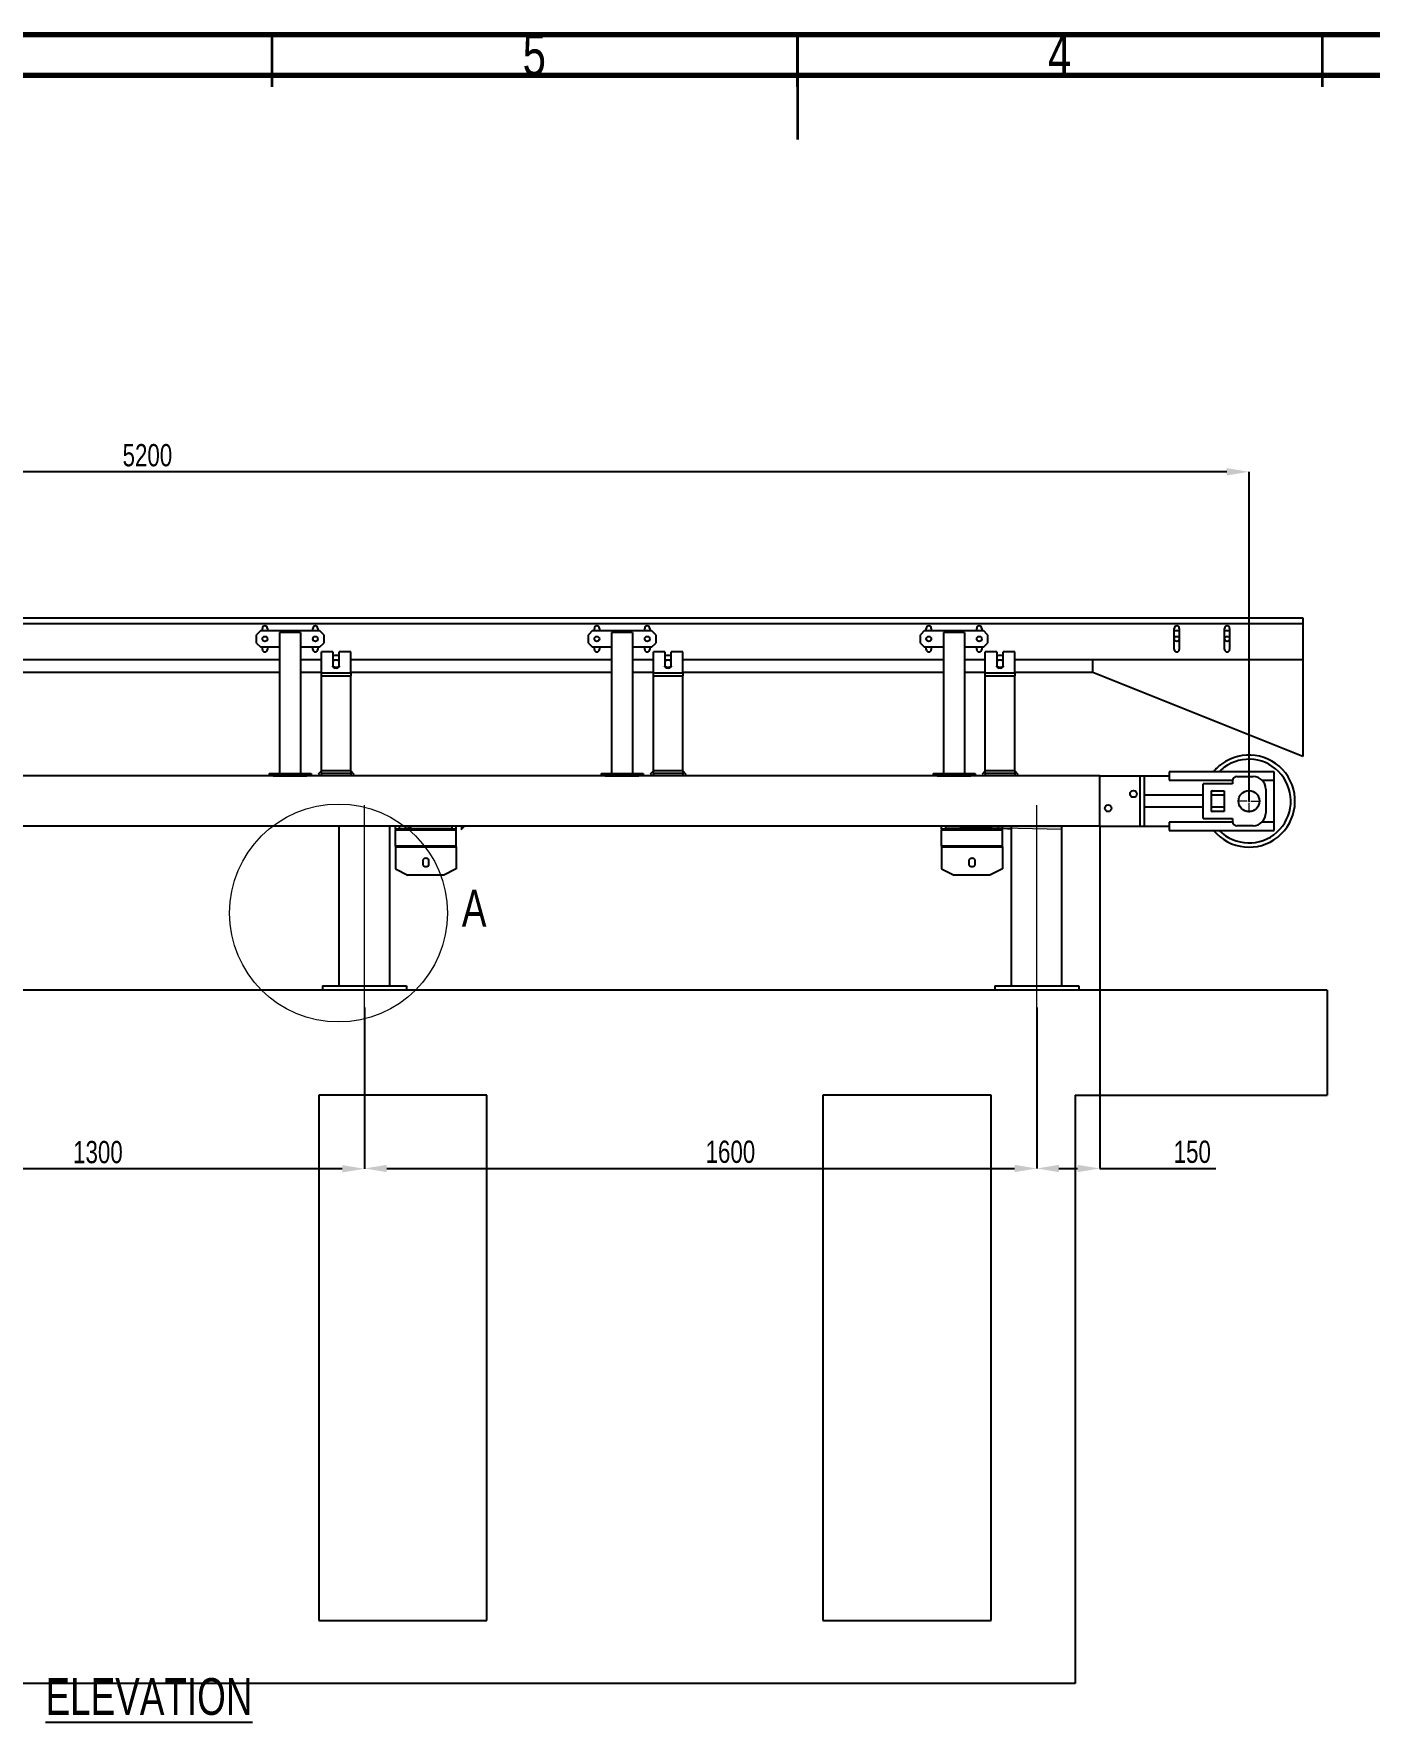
# Model space of a CAD drawing. Header units: millimetres. Extents: x 41 to 1868, y -696 to 319.
# Drawn here: x 633.5 to 760.6, y 154.9 to 315.7 of the extents above; entities that cross this region are included whole.
import ezdxf

# ---------------------------------------------------------------- set-up
doc = ezdxf.new("R2010")
doc.units = ezdxf.units.MM
doc.header["$PDSIZE"] = -1
doc.linetypes.add('CENTERX2', pattern=[20.32, 12.7, -2.54, 2.54, -2.54])
doc.layers.add('FORMAT', color=7, linetype='Continuous')
doc.styles.add('SLDTEXTSTYLE0', font='TXT', dxfattribs={"width": 0.75})
doc.dimstyles.new('SLDDIMSTYLE2', dxfattribs={"dimtxt": 2.116667, "dimasz": 2.116667, "dimexe": 0, "dimexo": 0.625, "dimgap": 0.529167, "dimtad": 1, "dimdec": 0, "dimlfac": 25, "dimrnd": 1e-09, "dimzin": 12, "dimtxsty": 'SLDTEXTSTYLE0', "dimsah": 1, "dimcen": 2.5, "dimazin": 3, "dimtfac": 1, "dimtdec": 0, "dimtmove": 0, "dimatfit": 3, "dimfrac": 2, "dimtzin": 12})

# ---------------------------------------------------------------- blocks, each defined once
blk = doc.blocks.new('*D716')
at = {"layer": 'Defpoints', "color": 0}
for p in [(541.18, 273.98), (541.18, 242.63), (749.18, 242.63)]:
    blk.add_point(p, dxfattribs=at)
at = {"layer": 'FORMAT', "color": 0, "lineweight": -2}
for p, q in [((541.18, 242.69), (541.18, 273.98)), ((747.06, 273.98), (543.29, 273.98)), ((749.18, 242.69), (749.18, 273.98))]:
    blk.add_line(p, q, dxfattribs=at)
at = {"layer": 'FORMAT', "color": 0}
for points in [[(543.29, 274.33), (543.29, 273.63), (541.18, 273.98)], [(747.06, 274.33), (747.06, 273.63), (749.18, 273.98)]]:
    blk.add_solid(points, dxfattribs=at)
at = {"layer": 'FORMAT', "color": 0, "insert": (644.31, 276.62), "char_height": 2.117, "attachment_point": 2, "style": 'SLDTEXTSTYLE0'}
blk.add_mtext('\\A1;5200', dxfattribs=at)
blk = doc.blocks.new('*D717')
at = {"layer": 'Defpoints', "color": 0}
for p in [(612.98, 223.03), (664.98, 223.03), (612.98, 207.63)]:
    blk.add_point(p, dxfattribs=at)
at = {"layer": 'FORMAT', "color": 0, "lineweight": -2}
for p, q in [((612.98, 222.97), (612.98, 207.63)), ((664.98, 222.97), (664.98, 207.63)), ((662.86, 207.63), (615.09, 207.63))]:
    blk.add_line(p, q, dxfattribs=at)
at = {"layer": 'FORMAT', "color": 0}
for points in [[(615.09, 207.98), (615.09, 207.28), (612.98, 207.63)], [(662.86, 207.98), (662.86, 207.28), (664.98, 207.63)]]:
    blk.add_solid(points, dxfattribs=at)
at = {"layer": 'FORMAT', "color": 0, "insert": (639.6, 210.28), "char_height": 2.117, "attachment_point": 2, "style": 'SLDTEXTSTYLE0'}
blk.add_mtext('\\A1;1300', dxfattribs=at)
blk = doc.blocks.new('*D720')
at = {"layer": 'Defpoints', "color": 0}
for p in [(664.98, 223.03), (728.98, 223.03), (728.98, 207.66)]:
    blk.add_point(p, dxfattribs=at)
at = {"layer": 'FORMAT', "color": 0, "lineweight": -2}
for p, q in [((664.98, 222.97), (664.98, 207.66)), ((728.98, 222.97), (728.98, 207.66)), ((667.09, 207.66), (726.86, 207.66))]:
    blk.add_line(p, q, dxfattribs=at)
at = {"layer": 'FORMAT', "color": 0}
for points in [[(667.09, 208.01), (667.09, 207.31), (664.98, 207.66)], [(726.86, 208.01), (726.86, 207.31), (728.98, 207.66)]]:
    blk.add_solid(points, dxfattribs=at)
at = {"layer": 'FORMAT', "color": 0, "insert": (699.81, 210.31), "char_height": 2.117, "attachment_point": 2, "style": 'SLDTEXTSTYLE0'}
blk.add_mtext('\\A1;1600', dxfattribs=at)
blk = doc.blocks.new('*D721')
at = {"layer": 'Defpoints', "color": 0}
for p in [(734.98, 240.23), (728.98, 223.03), (734.98, 207.66)]:
    blk.add_point(p, dxfattribs=at)
at = {"layer": 'FORMAT', "color": 0, "lineweight": -2}
for p, q in [((734.98, 240.17), (734.98, 207.66)), ((728.98, 222.97), (728.98, 207.66)), ((731.09, 207.66), (732.86, 207.66)), ((734.98, 207.66), (746.03, 207.66))]:
    blk.add_line(p, q, dxfattribs=at)
at = {"layer": 'FORMAT', "color": 0}
for points in [[(731.09, 208.01), (731.09, 207.31), (728.98, 207.66)], [(732.86, 208.01), (732.86, 207.31), (734.98, 207.66)]]:
    blk.add_solid(points, dxfattribs=at)
at = {"layer": 'FORMAT', "color": 0, "insert": (743.78, 210.31), "char_height": 2.117, "attachment_point": 2, "style": 'SLDTEXTSTYLE0'}
blk.add_mtext('\\A1;150', dxfattribs=at)
blk = doc.blocks.new('SW_CENTERMARKSYMBOL_0')
at = {"color": 0, "linetype": 'Continuous', "lineweight": 18}
for p, q in [((-0.2, 0), (-1.1, 0)), ((0, 0), (-0.1, 0)), ((0, 0.2), (0, 1.1)), ((0, 0), (0, 0.1)), ((0, 0), (0, -0.1)), ((0, 0), (0.1, 0)), ((0.2, 0), (1.1, 0)), ((0, -0.2), (0, -1.1))]:
    blk.add_line(p, q, dxfattribs=at)

msp = doc.modelspace()

# ---------------------------------------------------------------- hatches: boundary and pattern name
at = {"linetype": 'Continuous'}
for points in [[(669.3866, 240.2229), (669.3866, 239.909), (669.0727, 240.2229)], [(674.5004, 240.2229), (674.1866, 240.2229), (674.1866, 239.909)], [(731.3772, 240.2316), (731.3772, 239.9178), (717.4633, 240.2316)], [(722.891, 240.2316), (722.5772, 240.2316), (722.5772, 239.9178)]]:
    msp.add_hatch(color=7, dxfattribs=at).paths.add_polyline_path(points, flags=0)

# ---------------------------------------------------------------- linework, layer by layer
at = {"color": 7, "linetype": 'Continuous', "lineweight": 70}
for p, q in [((506.1835, 315.6157), (906.1835, 315.6157)), ((511.1835, 311.7492), (900.586, 311.7492))]:
    msp.add_line(p, q, dxfattribs=at)
at = {"color": 7, "linetype": 'Continuous', "lineweight": 35}
for p, q in [((656.1835, 310.6157), (656.1835, 315.6157)), ((706.1835, 315.6167), (706.1835, 305.6147)), ((706.1835, 310.6157), (706.1835, 315.6157)), ((756.1835, 310.6157), (756.1835, 315.6157))]:
    msp.add_line(p, q, dxfattribs=at)
at = {"color": 7, "linetype": 'Continuous', "lineweight": 25}
for p, q in [((533.8972, 260.0716), (754.2972, 260.0716)), ((533.8972, 259.5516), (754.2972, 259.5516)), ((655.0972, 258.8716), (654.6972, 258.4716)), ((655.0972, 258.8716), (660.6972, 258.8716)), ((655.2572, 258.8716), (655.2572, 259.0716)), ((655.7372, 259.0716), (655.7372, 258.8716)), ((660.0572, 258.8716), (660.0572, 259.0716)), ((660.5372, 259.0716), (660.5372, 258.8716)), ((661.0972, 258.4716), (660.6972, 258.8716)), ((686.6972, 258.8716), (686.2972, 258.4716)), ((686.6972, 258.8716), (692.2972, 258.8716)), ((686.8572, 258.8716), (686.8572, 259.0716)), ((687.3372, 259.0716), (687.3372, 258.8716)), ((691.6572, 258.8716), (691.6572, 259.0716)), ((692.1372, 259.0716), (692.1372, 258.8716)), ((692.6972, 258.4716), (692.2972, 258.8716)), ((718.2972, 258.8716), (717.8972, 258.4716)), ((718.2972, 258.8716), (723.8972, 258.8716)), ((718.4572, 258.8716), (718.4572, 259.0716)), ((718.9372, 259.0716), (718.9372, 258.8716)), ((723.2572, 258.8716), (723.2572, 259.0716)), ((723.7372, 259.0716), (723.7372, 258.8716)), ((724.2972, 258.4716), (723.8972, 258.8716)), ((742.0572, 257.0716), (742.0572, 259.0716)), ((742.0572, 258.8716), (742.5372, 258.8716)), ((742.5372, 259.0716), (742.5372, 257.0716)), ((746.8572, 257.0716), (746.8572, 259.0716)), ((746.8572, 258.8716), (747.3372, 258.8716)), ((747.3372, 259.0716), (747.3372, 257.0716)), ((754.2972, 260.0716), (754.2972, 259.5516)), ((754.2972, 259.5516), (754.2972, 256.0716)), ((654.6972, 257.6716), (654.6972, 258.4716)), ((654.6972, 257.6716), (655.0972, 257.2716)), ((656.8972, 257.2716), (655.0972, 257.2716)), ((655.2572, 257.0716), (655.2572, 257.2716)), ((655.7372, 257.2716), (655.7372, 257.0716)), ((656.8972, 258.6716), (656.8972, 245.2716)), ((658.8972, 258.6716), (656.8972, 258.6716)), ((658.8972, 258.6716), (658.8972, 245.2716)), ((660.6972, 257.2716), (658.8972, 257.2716)), ((660.0572, 257.0716), (660.0572, 257.2716)), ((660.5372, 257.2716), (660.5372, 257.0716)), ((660.6972, 257.2716), (661.0972, 257.6716)), ((661.0972, 258.4716), (661.0972, 257.6716)), ((686.2972, 257.6716), (686.2972, 258.4716)), ((686.2972, 257.6716), (686.6972, 257.2716)), ((688.4972, 257.2716), (686.6972, 257.2716)), ((686.8572, 257.0716), (686.8572, 257.2716)), ((687.3372, 257.2716), (687.3372, 257.0716)), ((688.4972, 258.6716), (688.4972, 245.2716)), ((690.4972, 258.6716), (688.4972, 258.6716)), ((690.4972, 258.6716), (690.4972, 245.2716)), ((692.2972, 257.2716), (690.4972, 257.2716)), ((691.6572, 257.0716), (691.6572, 257.2716)), ((692.1372, 257.2716), (692.1372, 257.0716)), ((692.2972, 257.2716), (692.6972, 257.6716)), ((692.6972, 258.4716), (692.6972, 257.6716)), ((717.8972, 257.6716), (717.8972, 258.4716)), ((717.8972, 257.6716), (718.2972, 257.2716)), ((720.0972, 257.2716), (718.2972, 257.2716)), ((718.4572, 257.0716), (718.4572, 257.2716)), ((718.9372, 257.2716), (718.9372, 257.0716)), ((720.0972, 258.6716), (720.0972, 245.2716)), ((722.0972, 258.6716), (720.0972, 258.6716)), ((722.0972, 258.6716), (722.0972, 245.2716)), ((723.8972, 257.2716), (722.0972, 257.2716)), ((723.2572, 257.0716), (723.2572, 257.2716)), ((723.7372, 257.2716), (723.7372, 257.0716)), ((723.8972, 257.2716), (724.2972, 257.6716)), ((724.2972, 258.4716), (724.2972, 257.6716)), ((656.8972, 256.0716), (632.0772, 256.0716)), ((660.8772, 256.0716), (658.8972, 256.0716)), ((660.8772, 254.8073), (660.8772, 256.8301)), ((661.9772, 256.8301), (660.8772, 256.8301)), ((661.9772, 256.8301), (661.9772, 255.945)), ((661.9772, 255.945), (661.9772, 255.4867)), ((662.5772, 255.945), (662.5772, 256.8301)), ((663.6772, 256.8301), (662.5772, 256.8301)), ((662.5772, 255.4867), (662.5772, 255.945)), ((663.6772, 254.8073), (663.6772, 256.8301)), ((688.4972, 256.0716), (663.6772, 256.0716)), ((692.4772, 256.0716), (690.4972, 256.0716)), ((692.4772, 254.8073), (692.4772, 256.8301)), ((693.5772, 256.8301), (692.4772, 256.8301)), ((693.5772, 256.8301), (693.5772, 255.945)), ((693.5772, 255.945), (693.5772, 255.4867)), ((694.1772, 255.945), (694.1772, 256.8301)), ((695.2772, 256.8301), (694.1772, 256.8301)), ((694.1772, 255.4867), (694.1772, 255.945)), ((695.2772, 254.8073), (695.2772, 256.8301)), ((720.0972, 256.0716), (695.2772, 256.0716)), ((724.0772, 256.0716), (722.0972, 256.0716)), ((724.0772, 254.8073), (724.0772, 256.8301)), ((725.1772, 256.8301), (724.0772, 256.8301)), ((725.1772, 256.8301), (725.1772, 255.945)), ((725.1772, 255.945), (725.1772, 255.4867)), ((725.7772, 255.945), (725.7772, 256.8301)), ((726.8772, 256.8301), (725.7772, 256.8301)), ((725.7772, 255.4867), (725.7772, 255.945)), ((726.8772, 254.8073), (726.8772, 256.8301)), ((754.2972, 256.0716), (726.8772, 256.0716)), ((734.2972, 254.8716), (734.2972, 256.0716)), ((754.2972, 256.0716), (754.2972, 246.8716)), ((656.8972, 254.8716), (632.0772, 254.8716)), ((660.8772, 254.8716), (658.8972, 254.8716)), ((660.8772, 254.5673), (660.8772, 254.8073)), ((663.6772, 254.8073), (660.8772, 254.8073)), ((660.8772, 254.5673), (663.6772, 254.5673)), ((660.8772, 245.5116), (660.8772, 254.5673)), ((661.9772, 255.4026), (661.9772, 255.4867)), ((662.5772, 255.4867), (662.5772, 255.4026)), ((688.4972, 254.8716), (663.6772, 254.8716)), ((663.6772, 254.8073), (663.6772, 254.5673)), ((663.6772, 245.5116), (663.6772, 254.5673)), ((692.4772, 254.8716), (690.4972, 254.8716)), ((692.4772, 254.5673), (692.4772, 254.8073)), ((695.2772, 254.8073), (692.4772, 254.8073)), ((692.4772, 254.5673), (695.2772, 254.5673)), ((692.4772, 245.5116), (692.4772, 254.5673)), ((693.5772, 255.4026), (693.5772, 255.4867)), ((694.1772, 255.4867), (694.1772, 255.4026)), ((720.0972, 254.8716), (695.2772, 254.8716)), ((695.2772, 254.8073), (695.2772, 254.5673)), ((695.2772, 245.5116), (695.2772, 254.5673)), ((724.0772, 254.8716), (722.0972, 254.8716)), ((724.0772, 254.5673), (724.0772, 254.8073)), ((726.8772, 254.8073), (724.0772, 254.8073)), ((724.0772, 254.5673), (726.8772, 254.5673)), ((724.0772, 245.5116), (724.0772, 254.5673)), ((725.1772, 255.4026), (725.1772, 255.4867)), ((725.7772, 255.4867), (725.7772, 255.4026)), ((734.2972, 254.8716), (726.8772, 254.8716)), ((726.8772, 254.8073), (726.8772, 254.5673)), ((726.8772, 245.5116), (726.8772, 254.5673)), ((754.2972, 246.8716), (734.2972, 254.8716)), ((734.9772, 245.0316), (552.5772, 245.0316)), ((655.8972, 245.2716), (655.8972, 245.0316)), ((655.8972, 245.2716), (656.2972, 245.2716)), ((656.2972, 245.2716), (656.2972, 245.0316)), ((656.2972, 245.2716), (659.4972, 245.2716)), ((656.2972, 245.0316), (659.4972, 245.0316)), ((659.4972, 245.2716), (659.4972, 245.0316)), ((659.4972, 245.2716), (659.8972, 245.2716)), ((659.8972, 245.2716), (659.8972, 245.0316)), ((660.8772, 245.4984), (660.5801, 245.2013)), ((660.5801, 245.2013), (660.7498, 245.0316)), ((660.8772, 245.159), (660.7498, 245.0316)), ((663.6772, 245.5116), (660.8772, 245.5116)), ((660.8772, 245.2716), (660.8772, 245.5116)), ((660.8772, 245.2716), (660.8772, 245.0316)), ((663.6772, 245.2716), (660.8772, 245.2716)), ((663.6772, 245.5116), (663.6772, 245.2716)), ((663.6772, 245.4984), (663.9742, 245.2013)), ((663.6772, 245.2716), (663.6772, 245.0316)), ((663.6772, 245.159), (663.8045, 245.0316)), ((663.9742, 245.2013), (663.8045, 245.0316)), ((687.4972, 245.2716), (687.4972, 245.0316)), ((687.4972, 245.2716), (687.8972, 245.2716)), ((687.8972, 245.2716), (687.8972, 245.0316)), ((687.8972, 245.2716), (691.0972, 245.2716)), ((687.8972, 245.0316), (691.0972, 245.0316)), ((691.0972, 245.2716), (691.0972, 245.0316)), ((691.0972, 245.2716), (691.4972, 245.2716)), ((691.4972, 245.2716), (691.4972, 245.0316)), ((692.4772, 245.4984), (692.1801, 245.2013)), ((692.1801, 245.2013), (692.3498, 245.0316)), ((692.4772, 245.159), (692.3498, 245.0316)), ((695.2772, 245.5116), (692.4772, 245.5116)), ((692.4772, 245.2716), (692.4772, 245.5116)), ((695.2772, 245.2716), (692.4772, 245.2716)), ((692.4772, 245.2716), (692.4772, 245.0316)), ((695.2772, 245.5116), (695.2772, 245.2716)), ((695.2772, 245.4984), (695.5742, 245.2013)), ((695.2772, 245.2716), (695.2772, 245.0316)), ((695.2772, 245.159), (695.4045, 245.0316)), ((695.5742, 245.2013), (695.4045, 245.0316)), ((719.0972, 245.2716), (719.0972, 245.0316)), ((719.0972, 245.2716), (719.4972, 245.2716)), ((719.4972, 245.2716), (719.4972, 245.0316)), ((719.4972, 245.2716), (722.6972, 245.2716)), ((719.4972, 245.0316), (722.6972, 245.0316)), ((722.6972, 245.2716), (722.6972, 245.0316)), ((722.6972, 245.2716), (723.0972, 245.2716)), ((723.0972, 245.2716), (723.0972, 245.0316)), ((724.0772, 245.4984), (723.7801, 245.2013)), ((723.7801, 245.2013), (723.9498, 245.0316)), ((724.0772, 245.159), (723.9498, 245.0316)), ((726.8772, 245.5116), (724.0772, 245.5116)), ((724.0772, 245.2716), (724.0772, 245.5116)), ((726.8772, 245.2716), (724.0772, 245.2716)), ((724.0772, 245.2716), (724.0772, 245.0316)), ((726.8772, 245.5116), (726.8772, 245.2716)), ((726.8772, 245.4984), (727.1742, 245.2013)), ((726.8772, 245.2716), (726.8772, 245.0316)), ((726.8772, 245.159), (727.0045, 245.0316)), ((727.1742, 245.2013), (727.0045, 245.0316)), ((734.9772, 240.2316), (734.9772, 245.0316)), ((734.9772, 245.0316), (738.8172, 245.0316)), ((738.8172, 245.0316), (739.2172, 245.0316)), ((738.8172, 240.2316), (738.8172, 245.0316)), ((739.2172, 240.2316), (739.2172, 245.0316)), ((739.2172, 245.0316), (741.5772, 245.0316)), ((751.5772, 245.4316), (741.5772, 245.4316)), ((741.5772, 245.4316), (741.5772, 244.6316)), ((741.5772, 244.6316), (747.6217, 244.6316)), ((747.6172, 244.5716), (747.6172, 244.2916)), ((748.0172, 244.9716), (749.5772, 244.9716)), ((750.4141, 244.6316), (751.5772, 244.6316)), ((751.5772, 244.6316), (751.5772, 245.4316)), ((751.5772, 240.6316), (751.5772, 244.6316)), ((744.8172, 243.1916), (739.2172, 243.1916)), ((744.8172, 240.9716), (744.8172, 244.2916)), ((747.6172, 244.2916), (744.8172, 244.2916)), ((745.6172, 243.6116), (746.8172, 243.6116)), ((745.6172, 241.6516), (745.6172, 243.6116)), ((745.6943, 243.6116), (745.6172, 243.586)), ((746.8172, 243.1916), (745.6172, 243.1916)), ((746.8172, 243.6116), (746.8172, 241.6516)), ((750.7772, 243.7716), (750.7772, 241.4916)), ((739.2172, 242.0716), (744.8172, 242.0716)), ((745.6172, 242.0716), (746.8172, 242.0716)), ((745.6172, 241.6773), (745.6943, 241.6516)), ((746.8172, 241.6516), (745.6172, 241.6516)), ((734.9772, 240.2316), (552.5772, 240.2316)), ((667.3772, 240.2316), (662.5772, 240.2316)), ((662.5772, 225.0316), (662.5772, 240.2316)), ((667.3772, 225.0316), (667.3772, 240.2316)), ((667.9172, 239.9916), (667.9172, 240.2316)), ((667.9172, 239.9916), (668.3172, 239.9916)), ((667.9172, 239.9916), (667.9172, 239.9032)), ((667.9172, 239.9032), (673.7172, 239.9032)), ((667.9172, 238.3454), (667.9172, 239.9032)), ((668.3172, 239.9916), (668.3172, 240.2316)), ((673.3172, 239.9916), (668.3172, 239.9916)), ((673.3172, 239.9916), (673.3172, 240.2316)), ((673.3172, 239.9916), (673.7172, 239.9916)), ((673.7172, 239.9916), (673.7172, 240.2316)), ((673.7172, 239.9032), (673.7172, 239.9916)), ((673.7172, 238.3454), (673.7172, 239.9032)), ((719.9172, 239.9916), (719.9172, 240.2316)), ((719.9172, 239.9916), (720.3172, 239.9916)), ((719.9172, 239.9916), (719.9172, 239.9032)), ((719.9172, 239.9032), (725.7172, 239.9032)), ((719.9172, 238.3454), (719.9172, 239.9032)), ((720.3172, 239.9916), (720.3172, 240.2316)), ((725.3172, 239.9916), (720.3172, 239.9916)), ((725.3172, 239.9916), (725.3172, 240.2316)), ((725.3172, 239.9916), (725.7172, 239.9916)), ((725.7172, 239.9916), (725.7172, 240.2316)), ((725.7172, 239.9032), (725.7172, 239.9916)), ((725.7172, 238.3454), (725.7172, 239.9032)), ((726.5772, 225.0316), (726.5772, 240.2316)), ((731.3772, 240.2316), (726.5772, 240.2316)), ((731.3772, 225.0316), (731.3772, 240.2316)), ((734.9772, 240.2316), (738.8172, 240.2316)), ((738.8172, 240.2316), (739.2172, 240.2316)), ((739.2172, 240.2316), (741.5772, 240.2316)), ((741.5772, 240.6316), (741.5772, 239.8316)), ((747.6217, 240.6316), (741.5772, 240.6316)), ((741.5772, 239.8316), (751.5772, 239.8316)), ((744.8172, 240.9716), (747.6172, 240.9716)), ((747.6172, 240.9716), (747.6172, 240.6916)), ((749.5772, 240.2916), (748.0172, 240.2916)), ((751.5772, 240.6316), (750.4141, 240.6316)), ((751.5772, 239.8316), (751.5772, 240.6316)), ((673.7172, 238.3454), (667.9172, 238.3454)), ((667.9172, 238.3454), (667.9172, 238.2739)), ((667.9172, 238.2739), (673.7172, 238.2739)), ((667.9172, 238.2739), (667.9172, 236.1916)), ((673.7172, 238.2739), (673.7172, 238.3454)), ((673.7172, 238.2739), (673.7172, 236.1916)), ((725.7172, 238.3454), (719.9172, 238.3454)), ((719.9172, 238.3454), (719.9172, 238.2739)), ((719.9172, 238.2739), (725.7172, 238.2739)), ((719.9172, 238.2739), (719.9172, 236.1916)), ((725.7172, 238.2739), (725.7172, 238.3454)), ((725.7172, 238.2739), (725.7172, 236.1916)), ((670.5172, 237.0562), (670.5172, 236.5271)), ((671.1172, 236.5271), (671.1172, 237.0562)), ((722.5172, 237.0562), (722.5172, 236.5271)), ((723.1172, 236.5271), (723.1172, 237.0562)), ((667.9172, 236.1916), (669.1172, 235.5916)), ((672.5172, 235.5916), (669.1172, 235.5916)), ((673.7172, 236.1916), (672.5172, 235.5916)), ((719.9172, 236.1916), (721.1172, 235.5916)), ((724.5172, 235.5916), (721.1172, 235.5916)), ((725.7172, 236.1916), (724.5172, 235.5916)), ((660.9772, 225.0316), (660.9772, 224.6316)), ((660.9772, 225.0316), (668.9772, 225.0316)), ((668.9772, 225.0316), (668.9772, 224.6316)), ((724.9772, 225.0316), (724.9772, 224.6316)), ((724.9772, 225.0316), (732.9772, 225.0316)), ((732.9772, 225.0316), (732.9772, 224.6316)), ((756.6252, 224.6316), (508.6252, 224.6316)), ((756.6252, 224.6316), (756.6252, 214.6316)), ((676.6252, 214.6316), (660.6252, 214.6316)), ((660.6252, 214.6316), (660.6252, 164.6316)), ((676.6252, 164.6316), (676.6252, 214.6316)), ((724.6252, 214.6316), (708.6252, 214.6316)), ((708.6252, 214.6316), (708.6252, 164.6316)), ((724.6252, 164.6316), (724.6252, 214.6316)), ((732.6252, 214.6316), (756.6252, 214.6316)), ((732.6252, 214.6316), (732.6252, 158.6316)), ((660.6252, 164.6316), (676.6252, 164.6316)), ((708.6252, 164.6316), (724.6252, 164.6316)), ((732.6252, 158.6316), (556.6252, 158.6316))]:
    msp.add_line(p, q, dxfattribs=at)
at = {"color": 7, "linetype": 'CENTERX2', "lineweight": 18, "ltscale": 2}
msp.add_line((728.9772, 223.0316), (728.9772, 242.2316), dxfattribs=at)
at = {"color": 7, "linetype": 'Continuous', "lineweight": 18}
for p, q in [((669.3866, 239.909), (669.0727, 240.2229)), ((669.0727, 240.2229), (669.3866, 240.2229)), ((669.3866, 240.2229), (669.3866, 239.909)), ((674.1866, 239.909), (674.5004, 240.2229)), ((674.5004, 240.2229), (674.1866, 240.2229)), ((674.1866, 240.2229), (674.1866, 239.909)), ((731.3772, 239.9178), (717.4633, 240.2316)), ((717.4633, 240.2316), (731.3772, 240.2316)), ((726.5772, 239.9178), (722.891, 240.2316)), ((722.891, 240.2316), (726.5772, 240.2316)), ((726.5772, 240.2316), (726.5772, 239.9178)), ((731.3772, 240.2316), (731.3772, 239.9178))]:
    msp.add_line(p, q, dxfattribs=at)
at = {"color": 7, "linetype": 'Continuous', "lineweight": 25}
for centre, radius in [((655.4972, 258.0716), 0.24), ((660.2972, 258.0716), 0.24), ((687.0972, 258.0716), 0.24), ((691.8972, 258.0716), 0.24), ((718.6972, 258.0716), 0.24), ((723.4972, 258.0716), 0.24), ((742.2972, 258.0716), 0.24), ((747.0972, 258.0716), 0.24), ((738.1772, 243.3116), 0.32), ((749.1772, 242.6316), 1), ((735.7772, 241.9516), 0.32)]:
    msp.add_circle(centre, radius, dxfattribs=at)
at = {"color": 7, "linetype": 'Continuous', "lineweight": 18}
msp.add_circle((662.5084, 231.9769), 10.3723, dxfattribs=at)
at = {"color": 7, "linetype": 'Continuous', "lineweight": 25}
for centre, radius, start, end in [((655.4972, 259.0716), 0.24, 0, 180), ((660.2972, 259.0716), 0.24, 0, 180), ((687.0972, 259.0716), 0.24, 0, 180), ((691.8972, 259.0716), 0.24, 0, 180), ((718.6972, 259.0716), 0.24, 0, 180), ((723.4972, 259.0716), 0.24, 0, 180), ((742.2972, 259.0716), 0.24, 0, 180), ((747.0972, 259.0716), 0.24, 0, 180), ((655.4972, 257.0716), 0.24, 180, 0), ((660.2972, 257.0716), 0.24, 180, 0), ((662.2772, 255.1165), 1.3786, 77.430935, 102.569065), ((662.2772, 255.6242), 0.4392, 46.916583, 133.083417), ((687.0972, 257.0716), 0.24, 180, 0), ((691.8972, 257.0716), 0.24, 180, 0), ((693.8772, 255.1165), 1.3786, 77.430935, 102.569065), ((693.8772, 255.6242), 0.4392, 46.916583, 133.083417), ((718.6972, 257.0716), 0.24, 180, 0), ((723.4972, 257.0716), 0.24, 180, 0), ((725.4772, 255.1165), 1.3786, 77.430935, 102.569065), ((725.4772, 255.6242), 0.4392, 46.916583, 133.083417), ((742.2972, 257.0716), 0.24, 180, 0), ((747.0972, 257.0716), 0.24, 180, 360), ((662.2772, 255.8075), 0.4392, 226.916583, 313.083417), ((662.2772, 255.7234), 0.4392, 226.916583, 313.083417), ((693.8772, 255.8075), 0.4392, 226.916583, 313.083417), ((693.8772, 255.7234), 0.4392, 226.916583, 313.083417), ((725.4772, 255.8075), 0.4392, 226.916583, 313.083417), ((725.4772, 255.7234), 0.4392, 226.916583, 313.083417), ((749.1772, 242.6316), 4.382, 219.715627, 126.697758), ((749.1772, 242.6316), 4.382, 126.697758, 140.284373), ((749.1772, 242.6316), 3.982, 224.681426, 126.697758), ((749.1772, 242.6316), 3.982, 126.697758, 135.318574), ((748.0172, 244.5716), 0.4, 90, 180), ((749.5772, 243.7716), 1.2, 0, 90), ((749.5772, 241.4916), 1.2, 270, 0), ((748.0172, 240.6916), 0.4, 180, 270), ((670.8172, 236.7916), 0.4, 41.409622, 138.590378), ((670.8172, 236.7916), 0.4, 221.409622, 318.590378), ((722.8172, 236.7916), 0.4, 41.409622, 138.590378), ((722.8172, 236.7916), 0.4, 221.409622, 318.590378)]:
    msp.add_arc(centre, radius, start, end, dxfattribs=at)
at = {"layer": 'FORMAT', "linetype": 'CENTERX2', "lineweight": 18, "ltscale": 2}
for p, q in [((664.9772, 223.0316), (664.9772, 242.2316)), ((728.9772, 223.0316), (728.9772, 242.2316)), ((728.9772, 223.0316), (728.9772, 242.2316))]:
    msp.add_line(p, q, dxfattribs=at)

# ---------------------------------------------------------------- block references
at = {"color": 7, "linetype": 'Continuous', "lineweight": 0}
msp.add_blockref('SW_CENTERMARKSYMBOL_0', (749.1772, 242.6316), dxfattribs=at)

# ---------------------------------------------------------------- texts
at = {"color": 7, "linetype": 'Continuous', "lineweight": 0, "char_height": 3.9688, "attachment_point": 2, "style": 'SLDTEXTSTYLE0'}
for s, insert in [('5', (681.1436, 315.6758)), ('4', (731.1436, 315.6758))]:
    msp.add_mtext(s, dxfattribs=dict(at, insert=insert))
at = {"color": 7, "linetype": 'Continuous', "lineweight": 18, "insert": (674.2468, 234.1872), "char_height": 3.5, "attachment_point": 1, "style": 'SLDTEXTSTYLE0'}
msp.add_mtext('A', dxfattribs=at)
at = {"layer": 'FORMAT', "insert": (634.6115, 159.1485), "char_height": 3.5, "attachment_point": 1, "style": 'SLDTEXTSTYLE0'}
msp.add_mtext('\\LELEVATION', dxfattribs=at)

# ---------------------------------------------------------------- dimensions: what is measured, and where the dimension line sits
at = {"layer": 'FORMAT'}
for base, p1, p2, picture, middle in [((541.1772, 273.9784), (749.1772, 242.6316), (541.1772, 242.6316), '*D716', (644.3078, 273.9784)), ((734.9772, 207.6602), (728.9772, 223.0316), (734.9772, 240.2316), '*D721', (743.7764, 207.6602)), ((612.9772, 207.6315), (664.9772, 223.0316), (612.9772, 223.0316), '*D717', (639.6028, 207.6315)), ((728.9772, 207.6602), (664.9772, 223.0316), (728.9772, 223.0316), '*D720', (699.8109, 207.6602))]:
    dim = msp.add_linear_dim(base=base, p1=p1, p2=p2, dimstyle='SLDDIMSTYLE2', dxfattribs=at)
    dim.commit()
    dim.dimension.update_dxf_attribs({"geometry": picture, "text_midpoint": middle, "dimtype": 160})

doc.saveas('drawing.dxf')
